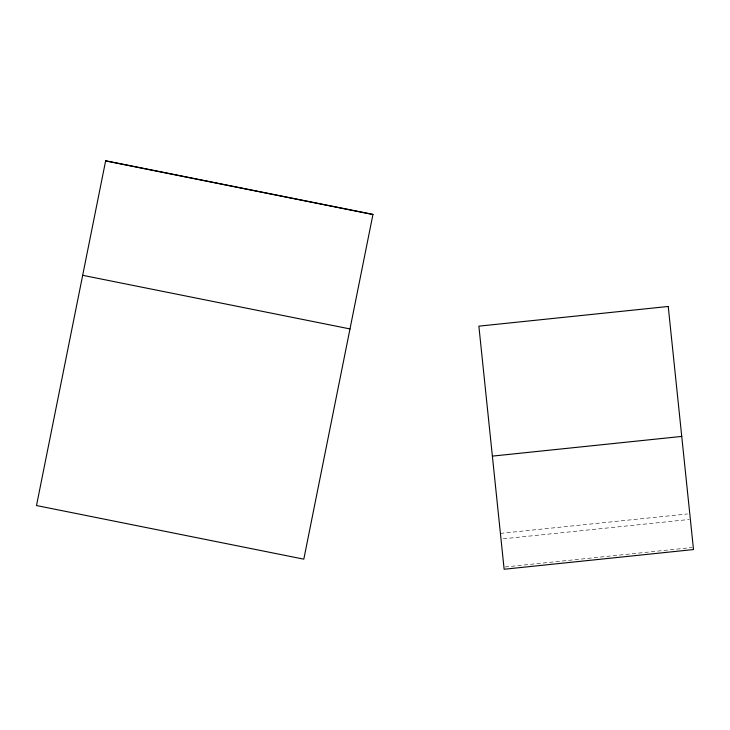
<?xml version="1.0" encoding="UTF-8"?>
<svg xmlns="http://www.w3.org/2000/svg" width="730" height="730" viewBox="0 0 730 730"><rect width="100%" height="100%" fill="white"/><g stroke="black" fill="none" stroke-linecap="round" stroke-linejoin="round"><path stroke-width="0.55" stroke-dasharray="3.65 2.74" d="M500.415 533.393L687.505 513.947M503.271 538.804L689.23 519.477M505.05 566.973L692.14 547.527"/><path stroke-width="1.09" d="M492.385 456.113L681.738 436.421M105.622 160.938L372.93 214.547M82.682 275.31L349.989 328.929M105.658 160.755L36.5 505.543L303.808 559.162L372.966 214.374L105.658 160.755M668.233 306.472L478.871 326.155L504.138 569.245L693.5 549.553L668.233 306.472"/></g></svg>
